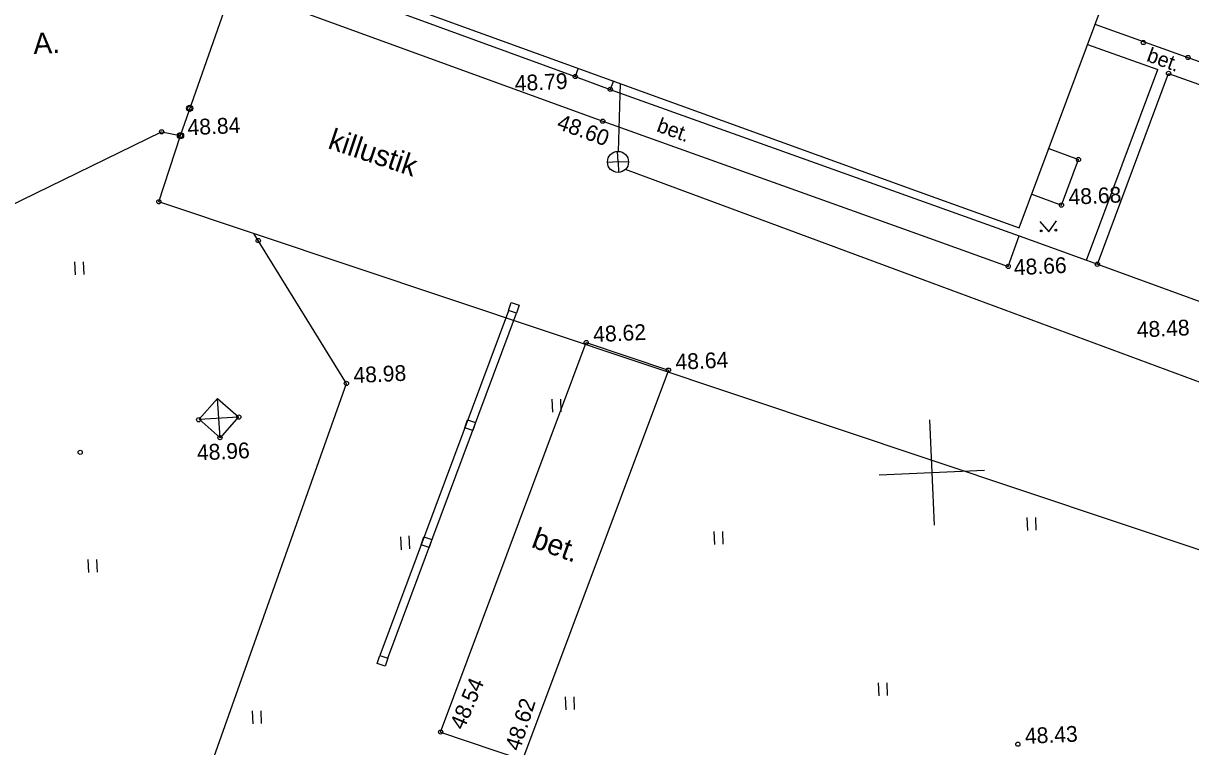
# Model space of a CAD drawing. Extents: x 641653 to 641999, y 6457621 to 6457927.
# Drawn here: x 641767.1 to 641822.6, y 6457769.2 to 6457803.6 of the extents above; entities that cross this region are included whole.
import ezdxf

# ---------------------------------------------------------------- set-up
doc = ezdxf.new("R2010")
doc.units = 0
for name, color, linetype in [('Level 1', 7, 'Continuous'), ('Level 12', 7, 'Continuous'), ('Level 14', 7, 'Continuous'), ('Level 2', 7, 'Continuous'), ('Level 26', 7, 'Continuous'), ('Level 28', 7, 'Continuous'), ('Level 3', 7, 'Continuous'), ('Level 30', 7, 'Continuous'), ('Level 31', 7, 'Continuous'), ('Level 4', 7, 'Continuous'), ('Level 41', 7, 'Continuous'), ('Level 54', 7, 'Continuous'), ('Level 58', 7, 'Continuous'), ('Level 59', 7, 'Continuous'), ('Level 61', 7, 'Continuous')]:
    doc.layers.add(name, color=color, linetype=linetype)

# ---------------------------------------------------------------- blocks, each defined once
blk = doc.blocks.new('KKANKA')
at = {"layer": 'Level 4'}
for q in [(-500, 0), (0, 500), (500, 0), (0, -500)]:
    blk.add_line((0, 0), q, dxfattribs=at)
blk.add_circle((0, 0), 500, dxfattribs=at)
blk = doc.blocks.new('KNOOLR')
at = {"layer": 'Level 12'}
blk.add_lwpolyline([(-200, 200), (200, 200), (200, -200), (-200, -200)], close=True, dxfattribs=at)
blk = doc.blocks.new('KMURU_')
at = {"layer": 'Level 41'}
for p, q in [((-403, 505.28), (0, 0)), ((0, 0), (397, 505.28))]:
    blk.add_line(p, q, dxfattribs=at)
for centre, radius in [((-353, 55.28), 42.8), ((347, 55.28), 45.22)]:
    blk.add_circle(centre, radius, dxfattribs=at)

msp = doc.modelspace()

# ---------------------------------------------------------------- linework, layer by layer
at = {"layer": 'Level 1'}
for p, q in [((641774.494, 6457808.345), (641809.688, 6457795.593)), ((641814.441, 6457793.872), (641818.797, 6457805.591)), ((641809.688, 6457795.593), (641814.441, 6457793.872))]:
    msp.add_line(p, q, dxfattribs=at)
at = {"layer": 'Level 14'}
for points in [[(641795.401, 6457797.509), (641795.493, 6457800.737)], [(641809.876, 6457791.411), (641795.737, 6457796.657)], [(641823.121, 6457786.495), (641809.876, 6457791.411)]]:
    msp.add_lwpolyline(points, dxfattribs=at)
at = {"layer": 'Level 2'}
for p, q in [((641820.331, 6457802.681), (641820.331, 6457802.681)), ((641822.454, 6457801.97), (641822.454, 6457801.97)), ((641793.496, 6457801.46), (641793.352, 6457801.067)), ((641793.352, 6457801.067), (641793.352, 6457801.067)), ((641821.531, 6457801.214), (641821.531, 6457801.214)), ((641795.161, 6457800.857), (641795.014, 6457800.456)), ((641795.014, 6457800.456), (641795.014, 6457800.456)), ((641794.657, 6457798.943), (641794.657, 6457798.943)), ((641815.845, 6457797.648), (641817.251, 6457797.124)), ((641817.251, 6457797.124), (641817.251, 6457797.124)), ((641815.04, 6457795.482), (641816.444, 6457794.959)), ((641816.444, 6457794.959), (641816.444, 6457794.959)), ((641818.151, 6457792.15), (641818.151, 6457792.15)), ((641813.915, 6457792.046), (641813.915, 6457792.046)), ((641786.959, 6457769.932), (641786.959, 6457769.932))]:
    msp.add_line(p, q, dxfattribs=at)
for points in [[(641793.352, 6457801.067), (641795.014, 6457800.456)], [(641816.444, 6457794.959), (641817.251, 6457797.124)], [(641786.959, 6457769.932), (641790.846, 6457768.616)]]:
    msp.add_lwpolyline(points, dxfattribs=at)
at = {"layer": 'Level 26'}
for p, q in [((641790.184, 6457789.945), (641784.073, 6457773.562)), ((641784.453, 6457773.437), (641790.564, 6457789.82)), ((641776.481, 6457783.913), (641776.365, 6457785.781)), ((641775.49, 6457784.787), (641777.357, 6457784.907))]:
    msp.add_line(p, q, dxfattribs=at)
at = {"layer": 'Level 28'}
for p, q in [((641775.042, 6457799.556), (641775.042, 6457799.556)), ((641774.604, 6457798.26), (641774.604, 6457798.26)), ((641773.574, 6457795.115), (641773.574, 6457795.115)), ((641778.296, 6457793.276), (641778.296, 6457793.276)), ((641782.483, 6457786.491), (641782.483, 6457786.491))]:
    msp.add_line(p, q, dxfattribs=at)
for points in [[(641773.574, 6457795.115), (641774.604, 6457798.26)], [(641810.259, 6457782.846), (641773.574, 6457795.115)], [(641770.803, 6457755.054), (641774.543, 6457764.082), (641782.483, 6457786.491), (641778.094, 6457793.603)], [(641859.345, 6457768.871), (641858.532, 6457766.701), (641810.259, 6457782.846)]]:
    msp.add_lwpolyline(points, dxfattribs=at)
for centre in [(641775.042, 6457799.556), (641774.604, 6457798.26)]:
    msp.add_circle(centre, 0.148, dxfattribs=at)
at = {"layer": 'Level 3'}
for p, q in [((641775.49, 6457784.787), (641776.365, 6457785.781)), ((641776.365, 6457785.781), (641777.357, 6457784.907)), ((641777.357, 6457784.907), (641776.481, 6457783.913)), ((641777.374, 6457784.892), (641777.374, 6457784.892)), ((641775.469, 6457784.764), (641775.469, 6457784.764)), ((641775.49, 6457784.787), (641776.481, 6457783.913)), ((641776.481, 6457783.913), (641776.481, 6457783.913))]:
    msp.add_line(p, q, dxfattribs=at)
at = {"layer": 'Level 30'}
for p, q in [((641818.03, 6457803.546), (641824.314, 6457801.308)), ((641817.68, 6457802.586), (641821.013, 6457801.399)), ((641817.636, 6457792.342), (641821.013, 6457801.399)), ((641818.151, 6457792.15), (641821.531, 6457801.214)), ((641821.531, 6457801.214), (641823.447, 6457800.531)), ((641773.709, 6457798.44), (641773.709, 6457798.44)), ((641813.915, 6457792.046), (641814.436, 6457793.502)), ((641817.636, 6457792.342), (641818.151, 6457792.15)), ((641786.959, 6457769.932), (641793.871, 6457788.433)), ((641793.871, 6457788.433), (641797.777, 6457787.12)), ((641797.777, 6457787.12), (641790.846, 6457768.616))]:
    msp.add_line(p, q, dxfattribs=at)
for points in [[(641778.978, 6457806.322), (641778.422, 6457804.859), (641794.657, 6457798.943), (641809.781, 6457793.527)], [(641778.978, 6457806.322), (641793.352, 6457801.067)], [(641795.014, 6457800.456), (641809.706, 6457795.196)], [(641753.699, 6457773.998), (641763.72, 6457793.574), (641773.709, 6457798.44)], [(641773.709, 6457798.44), (641774.604, 6457798.26)], [(641809.706, 6457795.196), (641814.436, 6457793.502)], [(641809.781, 6457793.527), (641813.915, 6457792.046)], [(641814.436, 6457793.502), (641817.636, 6457792.342)], [(641818.151, 6457792.15), (641823.237, 6457790.306)]]:
    msp.add_lwpolyline(points, dxfattribs=at)
at = {"layer": 'Level 31'}
for p, q in [((641793.871, 6457788.433), (641793.871, 6457788.433)), ((641797.777, 6457787.12), (641797.777, 6457787.12)), ((641814.374, 6457769.354), (641814.374, 6457769.354))]:
    msp.add_line(p, q, dxfattribs=at)
for centre in [(641793.871, 6457788.433), (641797.777, 6457787.12), (641814.374, 6457769.354)]:
    msp.add_circle(centre, 0.1, dxfattribs=at)
at = {"layer": 'Level 41'}
for p, q in [((641769.572, 6457792.26), (641769.599, 6457791.64)), ((641769.977, 6457792.266), (641770.005, 6457791.658)), ((641792.242, 6457785.737), (641792.269, 6457785.117)), ((641792.647, 6457785.744), (641792.674, 6457785.136)), ((641814.8, 6457780.121), (641814.828, 6457779.502)), ((641815.206, 6457780.128), (641815.233, 6457779.52)), ((641799.935, 6457779.455), (641799.963, 6457778.836)), ((641800.341, 6457779.462), (641800.368, 6457778.854)), ((641785.051, 6457779.204), (641785.079, 6457778.585)), ((641785.455, 6457779.247), (641785.483, 6457778.639)), ((641770.205, 6457778.124), (641770.233, 6457777.505)), ((641770.61, 6457778.131), (641770.638, 6457777.523)), ((641807.74, 6457772.267), (641807.767, 6457771.647)), ((641808.145, 6457772.274), (641808.173, 6457771.666)), ((641792.875, 6457771.601), (641792.902, 6457770.982)), ((641793.28, 6457771.608), (641793.307, 6457771)), ((641778.009, 6457770.936), (641778.037, 6457770.316)), ((641778.415, 6457770.942), (641778.442, 6457770.334))]:
    msp.add_line(p, q, dxfattribs=at)
msp.add_lwpolyline([(641774.604, 6457798.26), (641776.676, 6457804.167)], dxfattribs=at)
at = {"layer": 'Level 54'}
for centre in [(641820.331, 6457802.681), (641793.352, 6457801.067), (641821.531, 6457801.214), (641795.014, 6457800.456), (641775.042, 6457799.556), (641773.709, 6457798.44), (641774.604, 6457798.26), (641817.251, 6457797.124), (641773.574, 6457795.115), (641816.444, 6457794.959), (641778.296, 6457793.276), (641818.151, 6457792.15), (641793.871, 6457788.433), (641797.777, 6457787.12), (641782.483, 6457786.491), (641777.374, 6457784.892), (641775.469, 6457784.764), (641776.481, 6457783.913), (641769.841, 6457783.216), (641814.374, 6457769.354)]:
    msp.add_circle(centre, 0.1, dxfattribs=at)
at = {"layer": 'Level 59'}
for centre in [(641822.454, 6457801.97), (641794.657, 6457798.943), (641813.915, 6457792.046), (641786.959, 6457769.932)]:
    msp.add_circle(centre, 0.1, dxfattribs=at)
at = {"layer": 'Level 61'}
for p, q in [((641810.174, 6457784.759), (641810.397, 6457779.765)), ((641810.174, 6457784.759), (641810.397, 6457779.765)), ((641810.174, 6457784.759), (641810.397, 6457779.765)), ((641810.174, 6457784.759), (641810.397, 6457779.765)), ((641810.174, 6457784.759), (641810.397, 6457779.765)), ((641810.174, 6457784.759), (641810.397, 6457779.765)), ((641810.174, 6457784.759), (641810.397, 6457779.765)), ((641810.174, 6457784.759), (641810.397, 6457779.765)), ((641807.788, 6457782.15), (641810.285, 6457782.262)), ((641807.788, 6457782.15), (641810.285, 6457782.262)), ((641807.788, 6457782.15), (641810.285, 6457782.262)), ((641807.788, 6457782.15), (641810.285, 6457782.262)), ((641810.285, 6457782.262), (641812.783, 6457782.374)), ((641810.285, 6457782.262), (641812.783, 6457782.374)), ((641810.285, 6457782.262), (641812.783, 6457782.374)), ((641810.285, 6457782.262), (641812.783, 6457782.374))]:
    msp.add_line(p, q, dxfattribs=at)

# ---------------------------------------------------------------- block references
at = {"layer": 'Level 26', "xscale": 0.0009998950477206614, "yscale": 0.0009998950477206616, "rotation": -18.208611088063986}
for p in [(641790.437, 6457790.073), (641788.362, 6457784.507), (641786.29, 6457778.951), (641784.2, 6457773.31)]:
    msp.add_blockref('KNOOLR', p, dxfattribs=at)
at = {"layer": 'Level 4', "xscale": 0.0009998950477206612, "yscale": 0.0009998950477206618, "rotation": 2.5641054904371217}
msp.add_blockref('KKANKA', (641795.382, 6457797.01), dxfattribs=at)
at = {"layer": 'Level 41', "xscale": 0.0009998950477206612, "yscale": 0.0009998950477206618, "rotation": 2.5641054904371217}
msp.add_blockref('KMURU_', (641815.838, 6457793.694), dxfattribs=at)

# ---------------------------------------------------------------- texts
at = {"layer": 'Level 3'}
msp.add_text('bet.', height=0.9999, rotation=339.9611, dxfattribs=at).set_placement((641791.22, 6457778.734))
at = {"layer": 'Level 30'}
for p in [(641820.442, 6457801.809), (641797.173, 6457798.472)]:
    msp.add_text('bet.', height=0.6999, rotation=339.9789, dxfattribs=at).set_placement(p)
at = {"layer": 'Level 31'}
for s, p in [('48.62', (641794.22, 6457788.449)), ('48.64', (641798.127, 6457787.136)), ('48.43', (641814.723, 6457769.369))]:
    msp.add_text(s, height=0.7499, rotation=2.5641, dxfattribs=at).set_placement(p)
at = {"layer": 'Level 58'}
for s, rotation, p in [('A.', 2.5641, (641767.63, 6457802.133)), ('killustik', 341.5075, (641781.555, 6457797.669))]:
    msp.add_text(s, height=0.9999, rotation=rotation, dxfattribs=at).set_placement(p)
at = {"layer": 'Level 59'}
for s, rotation, p in [('48.79', 2.5641, (641790.495, 6457800.371)), ('48.84', 2.5641, (641774.953, 6457798.276)), ('48.60', 339.9767, (641792.431, 6457798.602)), ('48.68', 2.5641, (641816.794, 6457794.975)), ('48.66', 2.5641, (641814.198, 6457791.629)), ('48.48', 2.5641, (641820.036, 6457788.666)), ('48.98', 2.5641, (641782.833, 6457786.507)), ('48.96', 2.5641, (641775.399, 6457782.832)), ('48.54', 66.7926, (641788.054, 6457769.989)), ('48.62', 72.1973, (641790.714, 6457768.993))]:
    msp.add_text(s, height=0.7499, rotation=rotation, dxfattribs=at).set_placement(p)

doc.saveas('drawing.dxf')
